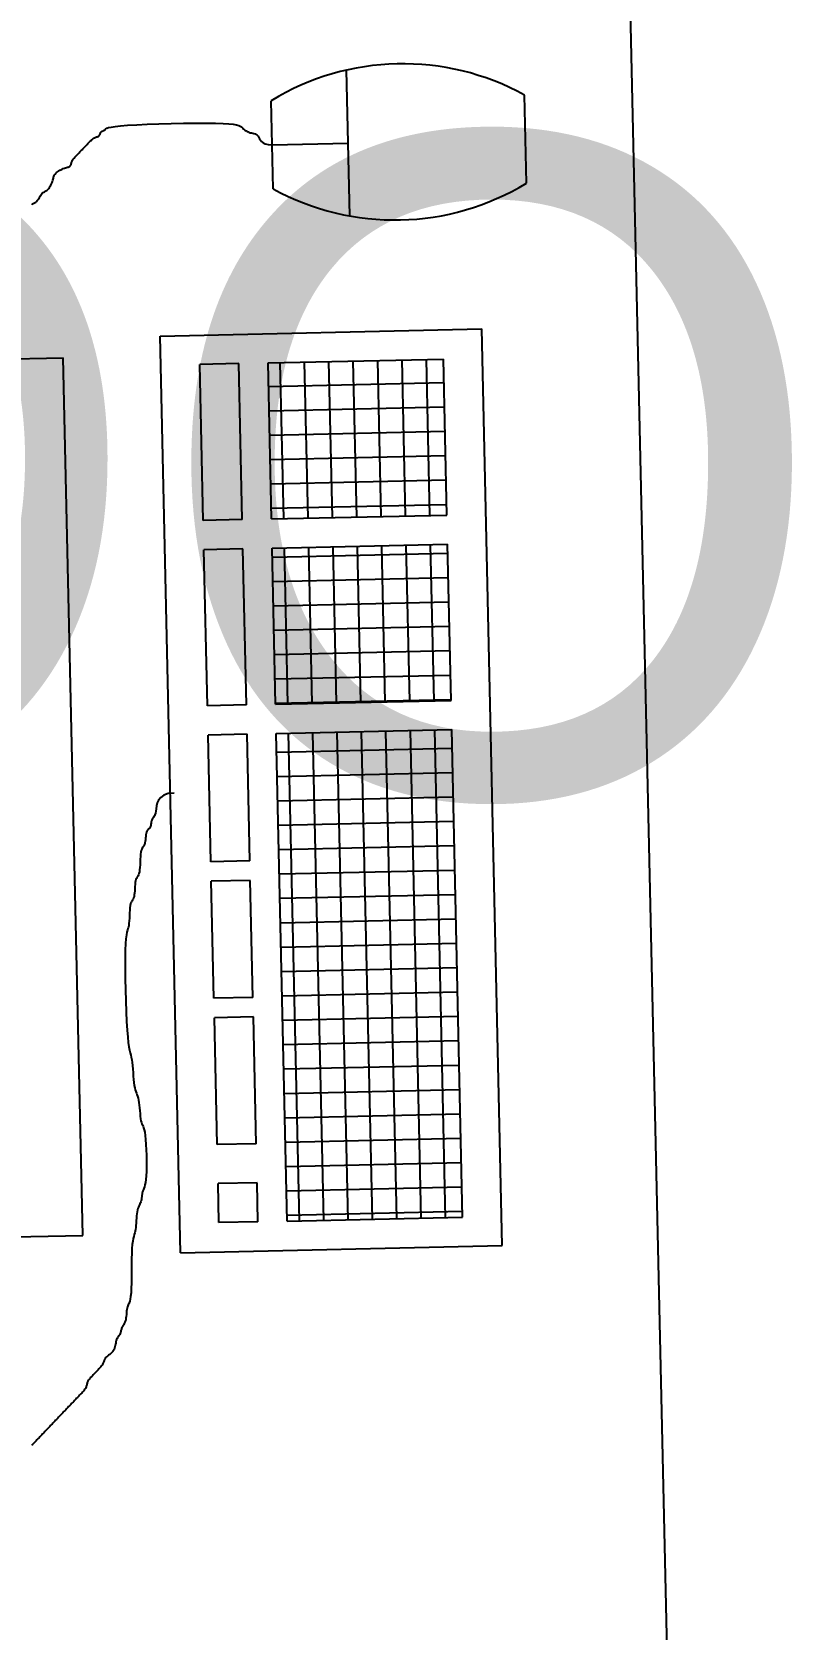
# Model space of a CAD drawing. Header units: millimetres. Extents: x 686.5 to 717.1, y 236.1 to 261.6.
# Drawn here: x 695.3635 to 695.4513, y 242.0964 to 242.2783 of the extents above; entities that cross this region are included whole.
import ezdxf

# ---------------------------------------------------------------- set-up
doc = ezdxf.new("R2010")
doc.units = ezdxf.units.MM
for name, color, linetype in [('3', 1, 'Continuous'), ('LETREROS', 31, 'Continuous'), ('MUE', 2, 'Continuous')]:
    doc.layers.add(name, color=color, linetype=linetype)

# ---------------------------------------------------------------- blocks, each defined once
blk = doc.blocks.new('ESCRITORIO1')
at = {"layer": '3', "color": 2}
for p, q in [((-0.21322, 0.27969), (-0.22333, -0.12019)), ((0.18665, 0.26957), (0.17654, -0.1303)), ((-0.31741, -0.09276), (-0.31771, -0.09238)), ((-0.3171, -0.09312), (-0.31741, -0.09276)), ((-0.31678, -0.09348), (-0.3171, -0.09312)), ((-0.31645, -0.09382), (-0.31678, -0.09348)), ((-0.31612, -0.09417), (-0.31645, -0.09382)), ((-0.31579, -0.09451), (-0.31612, -0.09417)), ((-0.31546, -0.09486), (-0.31579, -0.09451)), ((-0.31513, -0.09521), (-0.31546, -0.09486)), ((-0.3148, -0.09555), (-0.31513, -0.09521)), ((-0.31447, -0.0959), (-0.3148, -0.09555)), ((-0.31415, -0.09624), (-0.31447, -0.0959)), ((-0.31382, -0.09659), (-0.31415, -0.09624)), ((-0.31349, -0.09693), (-0.31382, -0.09659)), ((-0.31316, -0.09728), (-0.31349, -0.09693)), ((-0.31283, -0.09763), (-0.31316, -0.09728)), ((-0.3125, -0.09797), (-0.31283, -0.09763)), ((-0.31217, -0.09832), (-0.3125, -0.09797)), ((-0.31184, -0.09866), (-0.31217, -0.09832)), ((-0.31151, -0.09901), (-0.31184, -0.09866)), ((-0.31119, -0.09935), (-0.31151, -0.09901)), ((-0.31086, -0.0997), (-0.31119, -0.09935)), ((-0.31053, -0.10005), (-0.31086, -0.0997)), ((-0.3102, -0.10039), (-0.31053, -0.10005)), ((-0.30987, -0.10074), (-0.3102, -0.10039)), ((-0.30954, -0.10108), (-0.30987, -0.10074)), ((-0.30921, -0.10143), (-0.30954, -0.10108)), ((-0.30888, -0.10178), (-0.30921, -0.10143)), ((-0.30855, -0.10212), (-0.30888, -0.10178)), ((-0.30822, -0.10247), (-0.30855, -0.10212)), ((-0.3079, -0.10281), (-0.30822, -0.10247)), ((-0.30757, -0.10316), (-0.3079, -0.10281)), ((-0.30724, -0.1035), (-0.30757, -0.10316)), ((-0.30691, -0.10385), (-0.30724, -0.1035)), ((-0.30658, -0.1042), (-0.30691, -0.10385)), ((-0.30625, -0.10454), (-0.30658, -0.1042)), ((-0.30592, -0.10489), (-0.30625, -0.10454)), ((-0.30559, -0.10523), (-0.30592, -0.10489)), ((-0.30526, -0.10558), (-0.30559, -0.10523)), ((-0.30494, -0.10592), (-0.30526, -0.10558)), ((-0.30461, -0.10627), (-0.30494, -0.10592)), ((-0.30428, -0.10662), (-0.30461, -0.10627)), ((-0.30395, -0.10696), (-0.30428, -0.10662)), ((-0.30362, -0.10731), (-0.30395, -0.10696)), ((-0.30329, -0.10765), (-0.30362, -0.10731)), ((-0.30296, -0.108), (-0.30329, -0.10765)), ((-0.30263, -0.10834), (-0.30296, -0.108)), ((-0.3023, -0.10869), (-0.30263, -0.10834)), ((-0.30198, -0.10904), (-0.3023, -0.10869)), ((-0.30165, -0.10938), (-0.30198, -0.10904)), ((-0.30132, -0.10973), (-0.30165, -0.10938)), ((-0.30099, -0.11007), (-0.30132, -0.10973)), ((-0.30066, -0.11042), (-0.30099, -0.11007)), ((-0.30033, -0.11076), (-0.30066, -0.11042)), ((-0.3, -0.11111), (-0.30033, -0.11076)), ((-0.29967, -0.11146), (-0.3, -0.11111)), ((-0.29934, -0.1118), (-0.29967, -0.11146)), ((-0.29901, -0.11215), (-0.29934, -0.1118)), ((-0.29869, -0.11249), (-0.29901, -0.11215)), ((-0.29836, -0.11284), (-0.29869, -0.11249)), ((-0.29803, -0.11319), (-0.29836, -0.11284)), ((-0.2977, -0.11353), (-0.29803, -0.11319)), ((-0.29737, -0.11388), (-0.2977, -0.11353)), ((-0.29704, -0.11422), (-0.29737, -0.11388)), ((-0.29671, -0.11457), (-0.29704, -0.11422)), ((-0.29638, -0.11491), (-0.29671, -0.11457)), ((-0.29605, -0.11526), (-0.29638, -0.11491)), ((-0.29573, -0.11561), (-0.29605, -0.11526)), ((-0.2954, -0.11595), (-0.29573, -0.11561)), ((-0.29507, -0.1163), (-0.2954, -0.11595)), ((-0.29474, -0.11664), (-0.29507, -0.1163)), ((-0.29441, -0.11696), (-0.29474, -0.11664)), ((-0.29408, -0.11728), (-0.29441, -0.11696)), ((-0.29375, -0.11757), (-0.29408, -0.11728)), ((-0.29342, -0.11784), (-0.29375, -0.11757)), ((-0.29309, -0.11807), (-0.29342, -0.11784)), ((-0.29275, -0.11827), (-0.29309, -0.11807)), ((-0.29242, -0.11843), (-0.29275, -0.11827)), ((-0.29209, -0.11855), (-0.29242, -0.11843)), ((-0.29175, -0.11866), (-0.29209, -0.11855)), ((-0.29142, -0.11875), (-0.29175, -0.11866)), ((-0.29108, -0.11885), (-0.29142, -0.11875)), ((-0.29075, -0.11895), (-0.29108, -0.11885)), ((-0.29041, -0.11908), (-0.29075, -0.11895)), ((-0.29008, -0.11924), (-0.29041, -0.11908)), ((-0.28974, -0.11943), (-0.29008, -0.11924)), ((-0.28941, -0.11967), (-0.28974, -0.11943)), ((-0.28908, -0.11993), (-0.28941, -0.11967)), ((-0.28875, -0.12022), (-0.28908, -0.11993)), ((-0.28842, -0.12054), (-0.28875, -0.12022)), ((-0.28809, -0.12087), (-0.28842, -0.12054)), ((-0.28776, -0.12121), (-0.28809, -0.12087)), ((-0.28743, -0.12155), (-0.28776, -0.12121)), ((-0.28711, -0.1219), (-0.28743, -0.12155)), ((-0.28678, -0.12224), (-0.28711, -0.1219)), ((-0.28645, -0.12259), (-0.28678, -0.12224)), ((-0.28612, -0.12293), (-0.28645, -0.12259)), ((-0.28579, -0.12328), (-0.28612, -0.12293)), ((-0.28546, -0.12363), (-0.28579, -0.12328)), ((-0.28513, -0.12397), (-0.28546, -0.12363)), ((-0.22333, -0.12019), (0.17654, -0.1303)), ((0.24704, -0.11932), (0.24718, -0.11951)), ((0.24718, -0.11951), (0.2473, -0.11974)), ((0.2473, -0.11974), (0.24741, -0.12)), ((0.24741, -0.12), (0.24752, -0.12029)), ((0.24752, -0.12029), (0.24765, -0.12059)), ((0.24765, -0.12059), (0.24782, -0.12092)), ((0.24782, -0.12092), (0.24804, -0.12126)), ((0.24804, -0.12126), (0.24833, -0.1216)), ((0.24833, -0.1216), (0.2487, -0.12195)), ((0.2487, -0.12195), (0.24913, -0.12229)), ((0.24913, -0.12229), (0.2496, -0.12264)), ((0.2496, -0.12264), (0.25009, -0.12299)), ((0.25009, -0.12299), (0.25059, -0.12334)), ((0.25059, -0.12334), (0.25106, -0.12369)), ((0.25106, -0.12369), (0.25149, -0.12404)), ((-0.2848, -0.12432), (-0.28513, -0.12397)), ((-0.28447, -0.12466), (-0.2848, -0.12432)), ((-0.28415, -0.125), (-0.28447, -0.12466)), ((-0.28382, -0.12533), (-0.28415, -0.125)), ((-0.28349, -0.12564), (-0.28382, -0.12533)), ((-0.28316, -0.12594), (-0.28349, -0.12564)), ((-0.28282, -0.1262), (-0.28316, -0.12594)), ((-0.28249, -0.12644), (-0.28282, -0.1262)), ((-0.28216, -0.12663), (-0.28249, -0.12644)), ((-0.28183, -0.12679), (-0.28216, -0.12663)), ((-0.28149, -0.12693), (-0.28183, -0.12679)), ((-0.28116, -0.12705), (-0.28149, -0.12693)), ((-0.28082, -0.12717), (-0.28116, -0.12705)), ((-0.28049, -0.12732), (-0.28082, -0.12717)), ((-0.28016, -0.12751), (-0.28049, -0.12732)), ((-0.27982, -0.12774), (-0.28016, -0.12751)), ((-0.27949, -0.12805), (-0.27982, -0.12774)), ((-0.27917, -0.12844), (-0.27949, -0.12805)), ((-0.27883, -0.12888), (-0.27917, -0.12844)), ((-0.27849, -0.12937), (-0.27883, -0.12888)), ((-0.27813, -0.12989), (-0.27849, -0.12937)), ((-0.27776, -0.1304), (-0.27813, -0.12989)), ((-0.27735, -0.13089), (-0.27776, -0.1304)), ((-0.27691, -0.13134), (-0.27735, -0.13089)), ((0.25149, -0.12404), (0.25186, -0.12439)), ((0.25186, -0.12439), (0.25215, -0.12473)), ((0.25215, -0.12473), (0.25238, -0.12508)), ((0.25238, -0.12508), (0.25256, -0.12542)), ((0.25256, -0.12542), (0.25273, -0.12576)), ((0.25273, -0.12576), (0.25289, -0.1261)), ((0.25289, -0.1261), (0.25307, -0.12644)), ((0.25307, -0.12644), (0.2533, -0.12679)), ((0.2533, -0.12679), (0.25359, -0.12713)), ((0.25359, -0.12713), (0.25396, -0.12748)), ((0.25396, -0.12748), (0.2544, -0.12782)), ((0.2544, -0.12782), (0.25489, -0.12815)), ((0.25489, -0.12815), (0.25541, -0.12847)), ((0.25541, -0.12847), (0.25596, -0.12877)), ((0.25596, -0.12877), (0.25652, -0.12904)), ((0.25652, -0.12904), (0.25706, -0.12928)), ((0.25706, -0.12928), (0.25758, -0.12948)), ((0.25758, -0.12948), (0.25807, -0.12964)), ((0.25807, -0.12964), (0.25851, -0.12978)), ((0.25851, -0.12978), (0.25893, -0.1299)), ((0.25893, -0.1299), (0.25931, -0.13003)), ((0.25931, -0.13003), (0.25968, -0.13018)), ((0.25968, -0.13018), (0.26003, -0.13037)), ((0.26003, -0.13037), (0.26037, -0.1306)), ((0.26037, -0.1306), (0.2607, -0.13091)), ((0.2607, -0.13091), (0.26103, -0.1313)), ((-0.27644, -0.13173), (-0.27691, -0.13134)), ((-0.27592, -0.13204), (-0.27644, -0.13173)), ((-0.27537, -0.13228), (-0.27592, -0.13204)), ((-0.27479, -0.13247), (-0.27537, -0.13228)), ((-0.27421, -0.13263), (-0.27479, -0.13247)), ((-0.27362, -0.13276), (-0.27421, -0.13263)), ((-0.27305, -0.13289), (-0.27362, -0.13276)), ((-0.27249, -0.13303), (-0.27305, -0.13289)), ((-0.27197, -0.13319), (-0.27249, -0.13303)), ((-0.27149, -0.13339), (-0.27197, -0.13319)), ((-0.27105, -0.13362), (-0.27149, -0.13339)), ((-0.27063, -0.13387), (-0.27105, -0.13362)), ((-0.27025, -0.13413), (-0.27063, -0.13387)), ((-0.26989, -0.13439), (-0.27025, -0.13413)), ((-0.26954, -0.13464), (-0.26989, -0.13439)), ((-0.2692, -0.13487), (-0.26954, -0.13464)), ((-0.26887, -0.13507), (-0.2692, -0.13487)), ((-0.26853, -0.13523), (-0.26887, -0.13507)), ((-0.2682, -0.13535), (-0.26853, -0.13523)), ((-0.26786, -0.13546), (-0.2682, -0.13535)), ((-0.26753, -0.13555), (-0.26786, -0.13546)), ((-0.26719, -0.13565), (-0.26753, -0.13555)), ((-0.26686, -0.13575), (-0.26719, -0.13565)), ((-0.26652, -0.13588), (-0.26686, -0.13575)), ((-0.26619, -0.13604), (-0.26652, -0.13588)), ((-0.26586, -0.13623), (-0.26619, -0.13604)), ((-0.26551, -0.13646), (-0.26586, -0.13623)), ((-0.26515, -0.13671), (-0.26551, -0.13646)), ((-0.26475, -0.13697), (-0.26515, -0.13671)), ((-0.26431, -0.13723), (-0.26475, -0.13697)), ((-0.26382, -0.13749), (-0.26431, -0.13723)), ((-0.26327, -0.13772), (-0.26382, -0.13749)), ((-0.26264, -0.13793), (-0.26327, -0.13772)), ((-0.26193, -0.13809), (-0.26264, -0.13793)), ((-0.26116, -0.13823), (-0.26193, -0.13809)), ((-0.26036, -0.13835), (-0.26116, -0.13823)), ((0.26103, -0.1313), (0.26135, -0.13175)), ((0.26135, -0.13175), (0.26165, -0.13226)), ((0.26165, -0.13226), (0.26195, -0.1328)), ((0.26195, -0.1328), (0.26222, -0.13336)), ((0.26222, -0.13336), (0.26246, -0.13393)), ((0.26246, -0.13393), (0.26267, -0.13449)), ((0.26267, -0.13449), (0.26285, -0.13501)), ((0.26285, -0.13501), (0.26298, -0.1355)), ((0.26298, -0.1355), (0.26309, -0.13595)), ((0.26309, -0.13595), (0.26318, -0.13635)), ((0.26318, -0.13635), (0.26325, -0.13671)), ((0.26325, -0.13671), (0.26333, -0.13703)), ((0.26333, -0.13703), (0.26342, -0.13731)), ((0.26342, -0.13731), (0.26353, -0.13754)), ((0.26353, -0.13754), (0.26368, -0.13774)), ((0.26368, -0.13774), (0.26386, -0.13789)), ((0.26386, -0.13789), (0.26409, -0.13801)), ((0.26409, -0.13801), (0.26434, -0.13812)), ((0.26434, -0.13812), (0.26462, -0.13821)), ((0.26462, -0.13821), (0.26493, -0.1383)), ((-0.25955, -0.13845), (-0.26036, -0.13835)), ((-0.25877, -0.13856), (-0.25955, -0.13845)), ((-0.25803, -0.13867), (-0.25877, -0.13856)), ((-0.25737, -0.13881), (-0.25803, -0.13867)), ((-0.25681, -0.13897), (-0.25737, -0.13881)), ((-0.25636, -0.13917), (-0.25681, -0.13897)), ((-0.25596, -0.1394), (-0.25636, -0.13917)), ((-0.25554, -0.13965), (-0.25596, -0.1394)), ((-0.25503, -0.13992), (-0.25554, -0.13965)), ((-0.25435, -0.14019), (-0.25503, -0.13992)), ((-0.25343, -0.14045), (-0.25435, -0.14019)), ((-0.25219, -0.1407), (-0.25343, -0.14045)), ((-0.25056, -0.14093), (-0.25219, -0.1407)), ((-0.24849, -0.14113), (-0.25056, -0.14093)), ((-0.24607, -0.14131), (-0.24849, -0.14113)), ((-0.24341, -0.14148), (-0.24607, -0.14131)), ((-0.24061, -0.14163), (-0.24341, -0.14148)), ((-0.2378, -0.14179), (-0.24061, -0.14163)), ((-0.23507, -0.14195), (-0.2378, -0.14179)), ((-0.23254, -0.14214), (-0.23507, -0.14195)), ((-0.23033, -0.14234), (-0.23254, -0.14214)), ((-0.22851, -0.14258), (-0.23033, -0.14234)), ((-0.22704, -0.14283), (-0.22851, -0.14258)), ((-0.22586, -0.1431), (-0.22704, -0.14283)), ((-0.2249, -0.14338), (-0.22586, -0.1431)), ((-0.22408, -0.14365), (-0.2249, -0.14338)), ((-0.22334, -0.14391), (-0.22408, -0.14365)), ((-0.22262, -0.14415), (-0.22334, -0.14391)), ((-0.22183, -0.14436), (-0.22262, -0.14415)), ((-0.22093, -0.14453), (-0.22183, -0.14436)), ((-0.21994, -0.14467), (-0.22093, -0.14453)), ((-0.21888, -0.14479), (-0.21994, -0.14467)), ((-0.21779, -0.14491), (-0.21888, -0.14479)), ((-0.2167, -0.14502), (-0.21779, -0.14491)), ((-0.21564, -0.14515), (-0.2167, -0.14502)), ((-0.21465, -0.14529), (-0.21564, -0.14515)), ((-0.21375, -0.14546), (-0.21465, -0.14529)), ((-0.21297, -0.14567), (-0.21375, -0.14546)), ((-0.14003, -0.14552), (-0.14126, -0.14575)), ((-0.13851, -0.14531), (-0.14003, -0.14552)), ((-0.13656, -0.14512), (-0.13851, -0.14531)), ((-0.13406, -0.14496), (-0.13656, -0.14512)), ((-0.1309, -0.14486), (-0.13406, -0.14496)), ((-0.12698, -0.14481), (-0.1309, -0.14486)), ((-0.12247, -0.14482), (-0.12698, -0.14481)), ((-0.11758, -0.14488), (-0.12247, -0.14482)), ((-0.1125, -0.14498), (-0.11758, -0.14488)), ((-0.10744, -0.14513), (-0.1125, -0.14498)), ((-0.10261, -0.14532), (-0.10744, -0.14513)), ((-0.09821, -0.14553), (-0.10261, -0.14532)), ((-0.09445, -0.14578), (-0.09821, -0.14553)), ((0.26493, -0.1383), (0.26524, -0.13841)), ((0.26524, -0.13841), (0.26557, -0.13853)), ((0.26557, -0.13853), (0.26591, -0.13869)), ((0.26591, -0.13869), (0.26624, -0.13889)), ((0.26624, -0.13889), (0.26657, -0.13912)), ((0.26657, -0.13912), (0.2669, -0.13939)), ((0.2669, -0.13939), (0.26723, -0.13968)), ((0.26723, -0.13968), (0.26756, -0.13999)), ((0.26756, -0.13999), (0.26789, -0.14032)), ((0.26789, -0.14032), (0.26822, -0.14066)), ((0.26822, -0.14066), (0.26855, -0.14101)), ((0.26855, -0.14101), (0.26888, -0.14135)), ((0.26888, -0.14135), (0.26921, -0.1417)), ((0.26921, -0.1417), (0.26954, -0.14205)), ((0.26954, -0.14205), (0.26986, -0.14239)), ((0.26986, -0.14239), (0.27019, -0.14274)), ((0.27019, -0.14274), (0.27052, -0.14308)), ((0.27052, -0.14308), (0.27085, -0.14343)), ((0.27085, -0.14343), (0.27118, -0.14377)), ((0.27118, -0.14377), (0.27151, -0.14412)), ((0.27151, -0.14412), (0.27184, -0.14447)), ((0.27184, -0.14447), (0.27217, -0.14481)), ((0.27217, -0.14481), (0.2725, -0.14516)), ((0.2725, -0.14516), (0.27282, -0.1455)), ((0.27282, -0.1455), (0.27315, -0.14585)), ((-0.2123, -0.14591), (-0.21297, -0.14567)), ((-0.21171, -0.14616), (-0.2123, -0.14591)), ((-0.21119, -0.14643), (-0.21171, -0.14616)), ((-0.21071, -0.14669), (-0.21119, -0.14643)), ((-0.21024, -0.14694), (-0.21071, -0.14669)), ((-0.20978, -0.14717), (-0.21024, -0.14694)), ((-0.2093, -0.14737), (-0.20978, -0.14717)), ((-0.20878, -0.14754), (-0.2093, -0.14737)), ((-0.20822, -0.14767), (-0.20878, -0.14754)), ((-0.20765, -0.14778), (-0.20822, -0.14767)), ((-0.20706, -0.14788), (-0.20765, -0.14778)), ((-0.20647, -0.14798), (-0.20706, -0.14788)), ((-0.2059, -0.14809), (-0.20647, -0.14798)), ((-0.20534, -0.14822), (-0.2059, -0.14809)), ((-0.20482, -0.14839), (-0.20534, -0.14822)), ((-0.20433, -0.14859), (-0.20482, -0.14839)), ((-0.20383, -0.14882), (-0.20433, -0.14859)), ((-0.20327, -0.14907), (-0.20383, -0.14882)), ((-0.20259, -0.14934), (-0.20327, -0.14907)), ((-0.20175, -0.14961), (-0.20259, -0.14934)), ((-0.20068, -0.14988), (-0.20175, -0.14961)), ((-0.19934, -0.15014), (-0.20068, -0.14988)), ((-0.19767, -0.15037), (-0.19934, -0.15014)), ((-0.19564, -0.15057), (-0.19767, -0.15037)), ((-0.19334, -0.15073), (-0.19564, -0.15057)), ((-0.19085, -0.15086), (-0.19334, -0.15073)), ((-0.18828, -0.15094), (-0.19085, -0.15086)), ((-0.18574, -0.15098), (-0.18828, -0.15094)), ((-0.18331, -0.15098), (-0.18574, -0.15098)), ((-0.18111, -0.15093), (-0.18331, -0.15098)), ((-0.17922, -0.15083), (-0.18111, -0.15093)), ((-0.17773, -0.15068), (-0.17922, -0.15083)), ((-0.17657, -0.15049), (-0.17773, -0.15068)), ((-0.17569, -0.15027), (-0.17657, -0.15049)), ((-0.17498, -0.15004), (-0.17569, -0.15027)), ((-0.17438, -0.1498), (-0.17498, -0.15004)), ((-0.17381, -0.14958), (-0.17438, -0.1498)), ((-0.17318, -0.14937), (-0.17381, -0.14958)), ((-0.17243, -0.14921), (-0.17318, -0.14937)), ((-0.17148, -0.14908), (-0.17243, -0.14921)), ((-0.17037, -0.14899), (-0.17148, -0.14908)), ((-0.16915, -0.14892), (-0.17037, -0.14899)), ((-0.16786, -0.14887), (-0.16915, -0.14892)), ((-0.16655, -0.14882), (-0.16786, -0.14887)), ((-0.16526, -0.14875), (-0.16655, -0.14882)), ((-0.16405, -0.14867), (-0.16526, -0.14875)), ((-0.16296, -0.14854), (-0.16405, -0.14867)), ((-0.16201, -0.14838), (-0.16296, -0.14854)), ((-0.16119, -0.14818), (-0.16201, -0.14838)), ((-0.16045, -0.14796), (-0.16119, -0.14818)), ((-0.15973, -0.14773), (-0.16045, -0.14796)), ((-0.15898, -0.14749), (-0.15973, -0.14773)), ((-0.15817, -0.14727), (-0.15898, -0.14749)), ((-0.15725, -0.14708), (-0.15817, -0.14727)), ((-0.15616, -0.14692), (-0.15725, -0.14708)), ((-0.15488, -0.1468), (-0.15616, -0.14692)), ((-0.15344, -0.14672), (-0.15488, -0.1468)), ((-0.1519, -0.14666), (-0.15344, -0.14672)), ((-0.1503, -0.14662), (-0.1519, -0.14666)), ((-0.1487, -0.14657), (-0.1503, -0.14662)), ((-0.14716, -0.14651), (-0.1487, -0.14657)), ((-0.14572, -0.14643), (-0.14716, -0.14651)), ((-0.14444, -0.14631), (-0.14572, -0.14643)), ((-0.14334, -0.14615), (-0.14444, -0.14631)), ((-0.14232, -0.14596), (-0.14334, -0.14615)), ((-0.14126, -0.14575), (-0.14232, -0.14596)), ((-0.09148, -0.14604), (-0.09445, -0.14578)), ((-0.08922, -0.14632), (-0.09148, -0.14604)), ((-0.08755, -0.1466), (-0.08922, -0.14632)), ((-0.08632, -0.14688), (-0.08755, -0.1466)), ((-0.08541, -0.14716), (-0.08632, -0.14688)), ((-0.08468, -0.14742), (-0.08541, -0.14716)), ((-0.084, -0.14765), (-0.08468, -0.14742)), ((-0.08325, -0.14786), (-0.084, -0.14765)), ((-0.08231, -0.14803), (-0.08325, -0.14786)), ((-0.08122, -0.14818), (-0.08231, -0.14803)), ((-0.08001, -0.14831), (-0.08122, -0.14818)), ((-0.07876, -0.14842), (-0.08001, -0.14831)), ((-0.07751, -0.14854), (-0.07876, -0.14842)), ((-0.0763, -0.14867), (-0.07751, -0.14854)), ((-0.07521, -0.14881), (-0.0763, -0.14867)), ((-0.07427, -0.14899), (-0.07521, -0.14881)), ((-0.07353, -0.14919), (-0.07427, -0.14899)), ((-0.07295, -0.14943), (-0.07353, -0.14919)), ((-0.07249, -0.14968), (-0.07295, -0.14943)), ((-0.0721, -0.14994), (-0.07249, -0.14968)), ((-0.07173, -0.1502), (-0.0721, -0.14994)), ((-0.07133, -0.15045), (-0.07173, -0.1502)), ((-0.07086, -0.15069), (-0.07133, -0.15045)), ((-0.07027, -0.15089), (-0.07086, -0.15069)), ((-0.06952, -0.15106), (-0.07027, -0.15089)), ((-0.06864, -0.1512), (-0.06952, -0.15106)), ((-0.06768, -0.15132), (-0.06864, -0.1512)), ((-0.06668, -0.15143), (-0.06768, -0.15132)), ((-0.06568, -0.15154), (-0.06668, -0.15143)), ((-0.06472, -0.15166), (-0.06568, -0.15154)), ((-0.06384, -0.1518), (-0.06472, -0.15166)), ((-0.06309, -0.15197), (-0.06384, -0.1518)), ((-0.0625, -0.15217), (-0.06309, -0.15197)), ((-0.06203, -0.1524), (-0.0625, -0.15217)), ((-0.06163, -0.15265), (-0.06203, -0.1524)), ((-0.06126, -0.15292), (-0.06163, -0.15265)), ((0.27315, -0.14585), (0.27348, -0.14619)), ((0.27348, -0.14619), (0.27381, -0.14654)), ((0.27381, -0.14654), (0.27414, -0.14689)), ((0.27414, -0.14689), (0.27446, -0.14723)), ((0.27446, -0.14723), (0.27477, -0.14758)), ((0.27477, -0.14758), (0.27507, -0.14792)), ((0.27507, -0.14792), (0.27535, -0.14827)), ((0.27535, -0.14827), (0.27559, -0.14861)), ((0.27559, -0.14861), (0.27581, -0.14895)), ((0.27581, -0.14895), (0.27599, -0.14929)), ((0.27599, -0.14929), (0.27613, -0.14963)), ((0.27613, -0.14963), (0.27624, -0.14997)), ((0.27624, -0.14997), (0.27633, -0.15029)), ((0.27633, -0.15029), (0.27641, -0.1506)), ((0.27641, -0.1506), (0.27649, -0.15088)), ((0.27649, -0.15088), (0.27658, -0.15114)), ((0.27658, -0.15114), (0.27669, -0.15137)), ((0.27669, -0.15137), (0.27684, -0.15157)), ((0.27684, -0.15157), (0.27702, -0.15172)), ((0.27702, -0.15172), (0.27724, -0.15184)), ((0.27724, -0.15184), (0.27747, -0.15195)), ((0.27747, -0.15195), (0.27772, -0.15204)), ((0.27772, -0.15204), (0.27797, -0.15213)), ((0.27797, -0.15213), (0.27821, -0.15223)), ((0.27821, -0.15223), (0.27843, -0.15236)), ((0.27843, -0.15236), (0.27861, -0.15251)), ((0.27861, -0.15251), (0.27876, -0.1527)), ((0.27876, -0.1527), (0.27887, -0.15292)), ((-0.06087, -0.15318), (-0.06126, -0.15292)), ((-0.06041, -0.15343), (-0.06087, -0.15318)), ((-0.05983, -0.15366), (-0.06041, -0.15343)), ((-0.05909, -0.15387), (-0.05983, -0.15366)), ((-0.05815, -0.15404), (-0.05909, -0.15387)), ((-0.05706, -0.15419), (-0.05815, -0.15404)), ((-0.05585, -0.15432), (-0.05706, -0.15419)), ((-0.0546, -0.15443), (-0.05585, -0.15432)), ((-0.05335, -0.15455), (-0.0546, -0.15443)), ((-0.05214, -0.15468), (-0.05335, -0.15455)), ((-0.05105, -0.15482), (-0.05214, -0.15468)), ((-0.05011, -0.155), (-0.05105, -0.15482)), ((-0.04937, -0.1552), (-0.05011, -0.155)), ((-0.0488, -0.15544), (-0.04937, -0.1552)), ((-0.04836, -0.15569), (-0.0488, -0.15544)), ((-0.048, -0.15595), (-0.04836, -0.15569)), ((-0.04768, -0.15621), (-0.048, -0.15595)), ((-0.04736, -0.15646), (-0.04768, -0.15621)), ((-0.047, -0.15669), (-0.04736, -0.15646)), ((-0.04656, -0.15689), (-0.047, -0.15669)), ((-0.046, -0.15705), (-0.04656, -0.15689)), ((-0.04534, -0.15718), (-0.046, -0.15705)), ((-0.04462, -0.1573), (-0.04534, -0.15718)), ((-0.04387, -0.1574), (-0.04462, -0.1573)), ((-0.04312, -0.15751), (-0.04387, -0.1574)), ((-0.0424, -0.15762), (-0.04312, -0.15751)), ((-0.04174, -0.15776), (-0.0424, -0.15762)), ((-0.04118, -0.15792), (-0.04174, -0.15776)), ((-0.04074, -0.15812), (-0.04118, -0.15792)), ((-0.0404, -0.15835), (-0.04074, -0.15812)), ((-0.04013, -0.1586), (-0.0404, -0.15835)), ((-0.03991, -0.15885), (-0.04013, -0.1586)), ((-0.03971, -0.15911), (-0.03991, -0.15885)), ((-0.03951, -0.15936), (-0.03971, -0.15911)), ((-0.03927, -0.15958), (-0.03951, -0.15936)), ((-0.03898, -0.15978), (-0.03927, -0.15958)), ((-0.03861, -0.15994), (-0.03898, -0.15978)), ((-0.03817, -0.16007), (-0.03861, -0.15994)), ((-0.03769, -0.16017), (-0.03817, -0.16007)), ((0.27887, -0.15292), (0.27896, -0.15317)), ((0.27896, -0.15317), (0.27904, -0.15342)), ((0.27904, -0.15342), (0.27912, -0.15367)), ((0.27912, -0.15367), (0.27921, -0.15392)), ((0.27921, -0.15392), (0.27932, -0.15414)), ((0.27932, -0.15414), (0.27947, -0.15433)), ((0.27947, -0.15433), (0.27965, -0.1545)), ((0.27965, -0.1545), (0.27986, -0.15476)), ((0.27986, -0.15476), (0.28009, -0.15521)), ((0.28009, -0.15521), (0.28033, -0.15598)), ((0.28033, -0.15598), (0.28055, -0.1572)), ((0.28055, -0.1572), (0.28074, -0.15898)), ((0.28074, -0.15898), (0.2809, -0.16145)), ((-0.23334, -0.16439), (-0.23705, -0.31101)), ((-0.23334, -0.16439), (0.18431, -0.17495)), ((-0.03719, -0.16027), (-0.03769, -0.16017)), ((-0.03669, -0.16037), (-0.03719, -0.16027)), ((-0.03621, -0.16048), (-0.03669, -0.16037)), ((-0.03577, -0.16061), (-0.03621, -0.16048)), ((-0.0354, -0.16077), (-0.03577, -0.16061)), ((-0.0351, -0.16096), (-0.0354, -0.16077)), ((-0.03485, -0.16119), (-0.0351, -0.16096)), ((-0.03459, -0.16144), (-0.03485, -0.16119)), ((-0.0343, -0.1617), (-0.03459, -0.16144)), ((-0.03392, -0.16196), (-0.0343, -0.1617)), ((-0.03341, -0.16221), (-0.03392, -0.16196)), ((-0.03274, -0.16245), (-0.03341, -0.16221)), ((-0.03185, -0.16266), (-0.03274, -0.16245)), ((-0.03073, -0.16285), (-0.03185, -0.16266)), ((-0.02945, -0.1631), (-0.03073, -0.16285)), ((-0.02812, -0.16352), (-0.02945, -0.1631)), ((-0.02682, -0.16419), (-0.02812, -0.16352)), ((-0.02566, -0.16522), (-0.02682, -0.16419)), ((-0.02473, -0.1667), (-0.02566, -0.16522)), ((-0.02413, -0.16873), (-0.02473, -0.1667)), ((0.2809, -0.16145), (0.28101, -0.16472)), ((0.28101, -0.16472), (0.28105, -0.16886)), ((-0.02396, -0.17141), (-0.02413, -0.16873)), ((0.28103, -0.1737), (0.28096, -0.17901)), ((0.28105, -0.16886), (0.28103, -0.1737)), ((0.18431, -0.17495), (0.1806, -0.32157)), ((0.28096, -0.17901), (0.28084, -0.18457)), ((-0.22091, -0.20027), (-0.22046, -0.1825)), ((-0.22046, -0.1825), (-0.20269, -0.18295)), ((-0.20314, -0.20072), (-0.20269, -0.18295)), ((-0.18536, -0.20117), (-0.18491, -0.1834)), ((-0.18491, -0.1834), (-0.12716, -0.18486)), ((-0.1276, -0.20263), (-0.12716, -0.18486)), ((-0.11872, -0.20286), (-0.11827, -0.18509)), ((-0.11827, -0.18509), (-0.06495, -0.18643)), ((-0.0654, -0.20421), (-0.06495, -0.18643)), ((-0.05652, -0.20443), (-0.05607, -0.18666)), ((-0.05607, -0.18666), (0.00169, -0.18812)), ((0.00124, -0.20589), (0.00169, -0.18812)), ((0.01457, -0.20623), (0.01502, -0.18846)), ((0.01502, -0.18846), (0.08611, -0.19025)), ((0.28084, -0.18457), (0.28068, -0.19015)), ((0.08566, -0.20803), (0.08611, -0.19025)), ((0.09899, -0.20836), (0.09944, -0.19059)), ((0.09944, -0.19059), (0.17053, -0.19239)), ((0.17008, -0.21016), (0.17053, -0.19239)), ((0.28048, -0.19552), (0.28025, -0.20046)), ((0.28068, -0.19015), (0.28048, -0.19552)), ((-0.22091, -0.20027), (-0.20314, -0.20072)), ((-0.18536, -0.20117), (-0.1276, -0.20263)), ((-0.11872, -0.20286), (-0.0654, -0.20421)), ((0.28025, -0.20046), (0.27999, -0.20474)), ((-0.05652, -0.20443), (0.00124, -0.20589)), ((0.01457, -0.20623), (0.08566, -0.20803)), ((0.09899, -0.20836), (0.17008, -0.21016)), ((0.27942, -0.21086), (0.27912, -0.21287)), ((0.27972, -0.20819), (0.27942, -0.21086)), ((0.27999, -0.20474), (0.27972, -0.20819)), ((-0.22125, -0.2136), (-0.22327, -0.29358)), ((-0.22125, -0.2136), (0.00091, -0.21922)), ((-0.22077, -0.29364), (-0.21874, -0.21367)), ((-0.20966, -0.29392), (-0.20764, -0.21395)), ((-0.19855, -0.2942), (-0.19653, -0.21423)), ((-0.18744, -0.29448), (-0.18542, -0.21451)), ((-0.17634, -0.29476), (-0.17431, -0.21479)), ((-0.16523, -0.29504), (-0.16321, -0.21507)), ((-0.15412, -0.29533), (-0.1521, -0.21535)), ((-0.14301, -0.29561), (-0.14099, -0.21563)), ((-0.13191, -0.29589), (-0.12988, -0.21591)), ((-0.1208, -0.29617), (-0.11878, -0.21619)), ((-0.10969, -0.29645), (-0.10767, -0.21647)), ((-0.09858, -0.29673), (-0.09656, -0.21676)), ((-0.08748, -0.29701), (-0.08545, -0.21704)), ((-0.07637, -0.29729), (-0.07435, -0.21732)), ((-0.06526, -0.29757), (-0.06324, -0.2176)), ((-0.05415, -0.29785), (-0.05213, -0.21788)), ((-0.04305, -0.29813), (-0.04102, -0.21816)), ((0.27611, -0.21819), (0.27581, -0.21858)), ((0.27642, -0.21783), (0.27611, -0.21819)), ((0.27675, -0.21748), (0.27642, -0.21783)), ((0.27709, -0.21715), (0.27675, -0.21748)), ((0.27744, -0.21682), (0.27709, -0.21715)), ((0.27778, -0.21647), (0.27744, -0.21682)), ((0.27813, -0.21601), (0.27778, -0.21647)), ((0.27846, -0.21533), (0.27813, -0.21601)), ((0.27879, -0.21432), (0.27846, -0.21533)), ((0.27912, -0.21287), (0.27879, -0.21432)), ((-0.22139, -0.21918), (0.00077, -0.2248)), ((-0.03194, -0.29841), (-0.02992, -0.21844)), ((-0.02083, -0.2987), (-0.01881, -0.21872)), ((-0.00972, -0.29898), (-0.0077, -0.219)), ((0.00091, -0.21922), (-0.00112, -0.29919)), ((0.01424, -0.21956), (0.01221, -0.29953)), ((0.01249, -0.29954), (0.01451, -0.21956)), ((0.01409, -0.22514), (0.08518, -0.22694)), ((0.01424, -0.21956), (0.08532, -0.22135)), ((0.0236, -0.29982), (0.02562, -0.21984)), ((0.03471, -0.3001), (0.03673, -0.22013)), ((0.04582, -0.30038), (0.04784, -0.22041)), ((0.05692, -0.30066), (0.05894, -0.22069)), ((0.06803, -0.30094), (0.07005, -0.22097)), ((0.07914, -0.30122), (0.08116, -0.22125)), ((0.08532, -0.22135), (0.0833, -0.30133)), ((0.09865, -0.22169), (0.09663, -0.30167)), ((0.09865, -0.22169), (0.16974, -0.22349)), ((0.10135, -0.30178), (0.10338, -0.22181)), ((0.11246, -0.30207), (0.11448, -0.22209)), ((0.12357, -0.30235), (0.12559, -0.22237)), ((0.13468, -0.30263), (0.1367, -0.22265)), ((0.14578, -0.30291), (0.14781, -0.22293)), ((0.15689, -0.30319), (0.15891, -0.22321)), ((0.16974, -0.22349), (0.16772, -0.30346)), ((0.27064, -0.22531), (0.27003, -0.226)), ((0.27131, -0.22483), (0.27064, -0.22531)), ((0.27199, -0.22449), (0.27131, -0.22483)), ((0.27264, -0.2242), (0.27199, -0.22449)), ((0.27321, -0.22391), (0.27264, -0.2242)), ((0.27366, -0.22355), (0.27321, -0.22391)), ((0.27401, -0.22311), (0.27366, -0.22355)), ((0.27428, -0.22262), (0.27401, -0.22311)), ((0.27449, -0.22209), (0.27428, -0.22262)), ((0.27465, -0.22154), (0.27449, -0.22209)), ((0.2748, -0.22098), (0.27465, -0.22154)), ((0.27494, -0.22043), (0.2748, -0.22098)), ((0.27511, -0.21991), (0.27494, -0.22043)), ((0.27531, -0.21943), (0.27511, -0.21991)), ((0.27555, -0.21899), (0.27531, -0.21943)), ((0.27581, -0.21858), (0.27555, -0.21899)), ((-0.22167, -0.23029), (0.00048, -0.23591)), ((0.09851, -0.22727), (0.1696, -0.22907)), ((0.24893, -0.2296), (0.28906, -0.23061)), ((0.269, -0.2301), (0.26812, -0.2648)), ((0.26916, -0.22832), (0.269, -0.2301)), ((0.26952, -0.22698), (0.26916, -0.22832)), ((0.27003, -0.226), (0.26952, -0.22698)), ((0.01381, -0.23625), (0.0849, -0.23804)), ((0.09823, -0.23838), (0.16932, -0.24018)), ((-0.22195, -0.2414), (0.0002, -0.24702)), ((0.01353, -0.24735), (0.08462, -0.24915)), ((-0.22223, -0.25251), (-0.00008, -0.25812)), ((0.09795, -0.24949), (0.16904, -0.25129)), ((0.01325, -0.25846), (0.08434, -0.26026)), ((0.09767, -0.2606), (0.16876, -0.26239)), ((-0.22251, -0.26361), (-0.00036, -0.26923)), ((0.2349, -0.26396), (0.30134, -0.26564)), ((-0.22279, -0.27472), (-0.00064, -0.28034)), ((0.01297, -0.26957), (0.08406, -0.27137)), ((0.09739, -0.2717), (0.16848, -0.2735)), ((0.01269, -0.28068), (0.08378, -0.28247)), ((0.09711, -0.28281), (0.1682, -0.28461)), ((-0.22307, -0.28583), (-0.00092, -0.29145)), ((-0.22327, -0.29358), (-0.00112, -0.29919)), ((0.01241, -0.29178), (0.0835, -0.29358)), ((0.09683, -0.29392), (0.16791, -0.29572)), ((0.01221, -0.29953), (0.0833, -0.30133)), ((0.09663, -0.30167), (0.16772, -0.30346)), ((-0.23705, -0.31101), (0.1806, -0.32157)), ((0.24601, -0.34512), (0.28614, -0.34613)), ((-0.54523, -0.37433), (0.59644, -0.4032))]:
    blk.add_line(p, q, dxfattribs=at)
for centre, start, end in [((0.34751, -0.28989), 148.55167, 208.55167), ((0.18756, -0.28584), 328.55167, 28.55167)]:
    blk.add_arc(centre, 0.11556, start, end, dxfattribs=at)

msp = doc.modelspace()

# ---------------------------------------------------------------- block references
at = {"layer": 'MUE', "xscale": 0.2499999999999861, "yscale": 0.25, "zscale": 0.25, "rotation": 92.72786182602249}
msp.add_blockref('ESCRITORIO1', (695.3366, 242.19554), dxfattribs=at)

# ---------------------------------------------------------------- texts
at = {"layer": 'LETREROS', "color": 1}
msp.add_text('DORMITÓRIO', height=0.075, dxfattribs=at).set_placement((695.30447, 242.19139))

doc.saveas('drawing.dxf')
